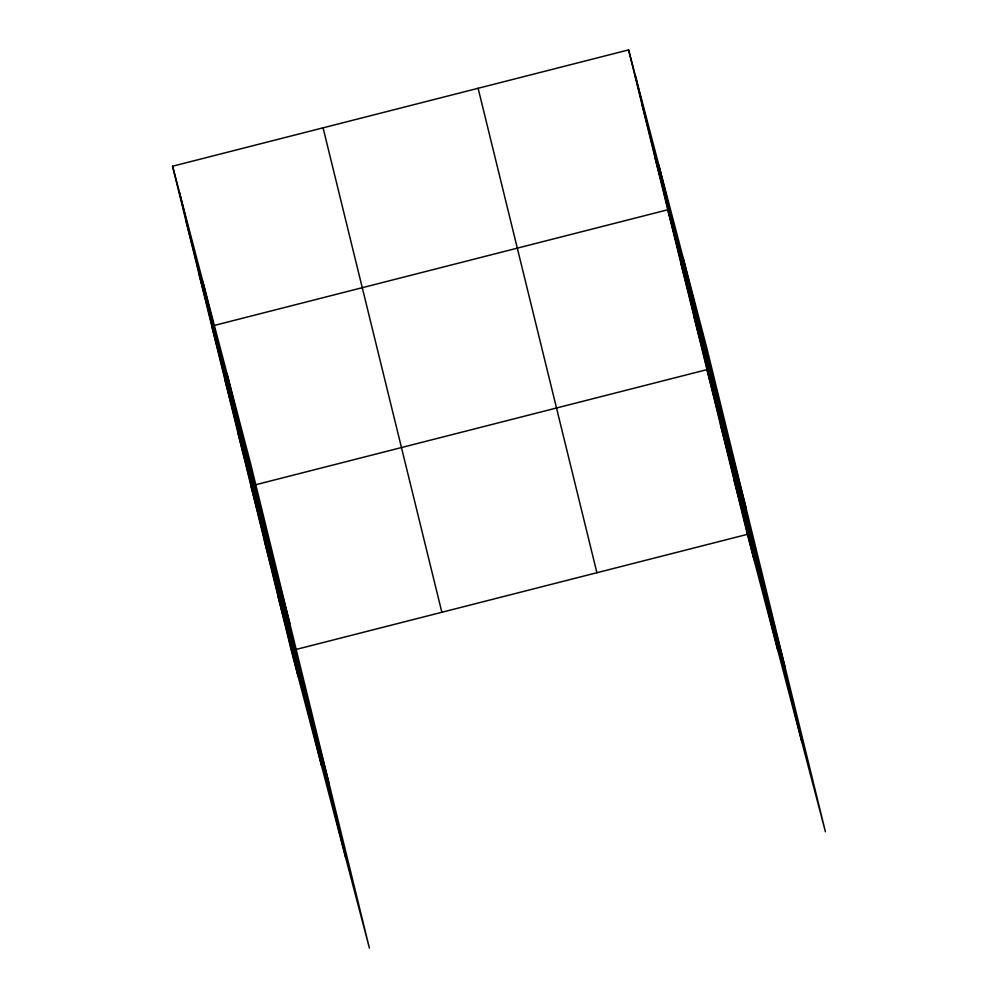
<?xml version="1.0" encoding="UTF-8"?>
<svg xmlns="http://www.w3.org/2000/svg" width="998" height="998" viewBox="0 0 998 998"><rect width="100%" height="100%" fill="white"/><g stroke="black" fill="none" stroke-linecap="round" stroke-linejoin="round"><path stroke-width="1.5" d="M172.579 166.217L250.61 463.658L369.397 948.1L291.366 650.659L172.579 166.217L628.603 49.9L706.634 347.341L825.421 831.783L747.39 534.342L628.603 49.9M255.488 484.791L706.996 369.622L785.039 667.076M295.882 649.498L747.39 534.342M641.664 103.193L648.338 128.63M654.738 156.474L661.412 181.91M745.83 507.209L667.799 209.767L211.776 326.084L289.807 623.525M680.873 263.048L687.535 288.484M693.934 316.341L700.608 341.778M720.469 424.524L727.143 449.973M733.929 479.427L740.603 504.876M185.64 219.51L192.315 244.947M198.714 272.791L205.388 298.227M224.849 379.377L231.524 404.814M237.911 432.658L244.585 458.094M250.985 485.951L329.016 783.393M264.445 540.854L271.119 566.29M277.906 595.756L284.58 621.193M683.081 257.584L801.881 742.013M658.817 165.107L777.617 649.536M635.277 75.337L754.064 559.778M478.117 88.286L596.904 572.727M323.065 127.831L441.852 612.273M227.057 373.901L345.857 858.342M202.794 281.424L321.593 765.853M179.253 191.653L298.04 676.095"/></g></svg>
